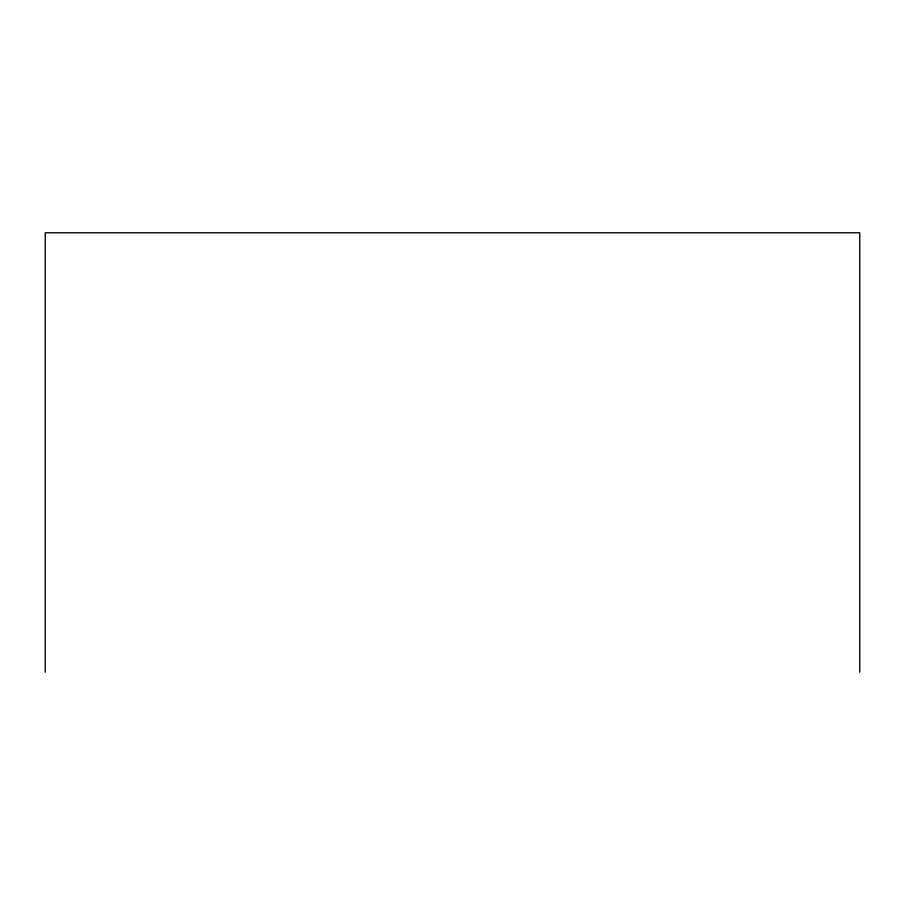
<?xml version="1.0" encoding="UTF-8"?>
<svg xmlns="http://www.w3.org/2000/svg" width="905" height="905" viewBox="0 0 905 905"><rect width="100%" height="100%" fill="white"/><g stroke="black" fill="none" stroke-linecap="round" stroke-linejoin="round"><path stroke-width="1.36" d="M859.75 672.223L859.75 232.777L45.25 232.777L45.25 672.223"/></g></svg>
